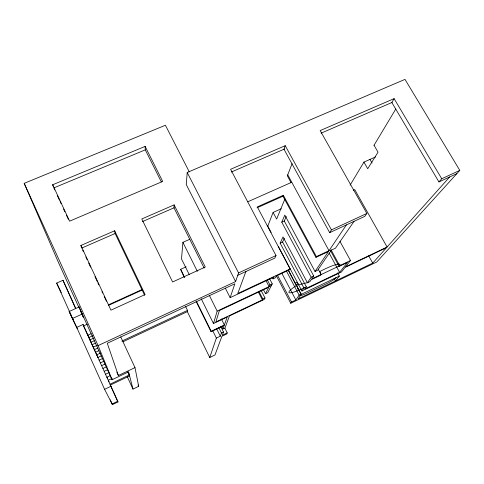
<?xml version="1.0" encoding="UTF-8"?>
<svg xmlns="http://www.w3.org/2000/svg" width="484" height="484" viewBox="0 0 484 484"><rect width="100%" height="100%" fill="white"/><g stroke="black" fill="none" stroke-linecap="round" stroke-linejoin="round"><path stroke-width="0.73" d="M174.113 204.889L205.276 267.035L172.588 281.984L141.794 218.962L174.113 204.889L173.986 207.83L204.157 268.063M276.176 275.42L290.739 303.262L376.83 261.959L459.8 170.374L404.993 79.376L187.217 172.486L186.255 184.567L235.617 281.561L98.107 345.594L112.064 379.74L128.587 371.857L132.973 389.088L138.69 386.329L134.982 367.61L120.764 336.955M186.116 266.817L180.635 269.31L184.229 277.314M189.752 239.296L182.904 242.357L181.506 258.952L189.171 274.422M224.885 328.206L227.214 332.883L226.802 333.936L221.908 336.283L214.975 354.978L209.747 357.507L187.332 311.648L187.508 310.395L185.547 306.39M221.593 326.276L222.924 328.963L224.189 325.466L211.06 331.728L211.193 331.268L196.25 300.963M211.193 331.268L224.358 324.994L227.244 317.002L213.486 323.536L217.165 311.115L209.439 295.609M209.747 357.507L216.366 338.086L212.7 330.663M272.329 277.544L273.024 278.875L273.92 277.102L230.136 297.66L234.861 283.787L107.279 343.259L118.386 375.517L134.982 367.61M235.617 281.561L238.564 272.916L187.217 172.486M329.677 232.653L331.431 229.876L285.227 145.684L283.987 149.229L329.677 232.653L364.767 216.372L366.86 213.45L320.178 130.583L394.109 98.639L441.747 178.747L438.952 181.942L391.852 102.529L394.109 98.639M216.366 338.086L220.317 336.192L221.472 332.992L223.487 332.03L220.807 326.646M223.487 332.03L222.289 335.243L227.214 332.883M245.914 271.524L237.753 293.546L290.116 268.965L257.313 206.91L283.346 195.288L316.415 256.617L315.931 257.373L282.977 196.208L283.346 195.288M267.797 226.064L273.103 212.428L281.277 208.749M292.07 163.689L287.351 175.819L291.041 182.601M284.858 199.075L276.642 219.064L273.097 212.409M278.494 246.707L301.901 290.987L303.916 287.992L280.151 243.131L283.025 236.918L307.419 282.789L311.164 277.223L281.761 222.138L284.816 215.09L315.042 271.47L317.661 270.229L331.34 250.137L335.46 248.201L354.052 221.345M281.761 222.138L284.289 220.988L286.274 216.487M285.227 145.684L230.596 169.291L276.001 255.564L274.797 258.123L237.747 275.317M280.151 243.131L282.571 242.018L284.332 238.273M263.453 289.68L265.522 293.697L268.783 287.254L219.361 310.571L215.858 321.975L262.395 299.886L262.836 299.009L265.008 297.975L261.203 290.6M269.467 278.518L272.256 283.872L269.945 284.961L269.11 286.613L266 280.623M265.008 297.975L264.264 299.427L229.44 315.961L224.987 327.977L222.924 328.963M272.256 283.872L267.749 292.645L265.522 293.697M290.116 268.965L289.71 269.685L276.31 275.977L275.396 277.755L273.024 278.875M350.101 185.16L363.932 162.116L375.499 156.943M374.035 145.273L395.821 108.967M290.739 303.262L291.543 302.04L295.851 299.977L299.118 295.119L301.048 294.193L288.355 270.139M315.042 271.47L328.503 251.468L315.931 257.373M316.415 256.617L329.023 250.7L346.393 224.897M301.048 294.193L300.812 294.544L339.338 276.104L337.62 272.934M282.571 242.018L306.354 286.831L304.884 288.984L339.629 272.401L347.403 262.479L339.102 266.43L330.463 250.561M284.289 220.988L313.723 276.007L311.714 278.959L321.092 274.501L318.26 269.225M321.092 274.501L320.565 275.245L311.218 279.692L309.911 281.603L307.419 282.789M339.102 266.43L339.689 265.656L350.483 260.525L339.962 241.383M350.483 260.525L345.467 266.872L387.097 247.028L449.66 176.975M339.338 276.104L335.454 280.986L334.111 278.5M296.141 284.665L301.242 294.339L298.156 298.87L372.734 263.108L386.51 247.681L344.983 267.483L341.42 271.99L301.901 290.987M112.1 403.965L117.691 401.26M79.43 306.85L69.145 311.502L74.312 322.084L104.598 389.305L112.439 404.624L117.987 401.938L83.048 324.498L76.672 327.42M104.598 389.305L111.054 386.22M112.3 378.3L108.319 380.2L109.1 381.973M303.916 287.992L306.354 286.831M297.164 282.269L295.149 283.225L288.216 270.09M105.585 374.223L108.967 372.619M311.164 277.223L313.723 276.007M295.712 284.87L298.174 283.697M110.346 375.566L106.94 377.187L107.345 378.095M102.947 368.451L106.94 366.563M104.254 371.313L107.605 369.728M100.394 362.873L103.788 361.276M101.658 365.638L104.955 364.083M217.165 311.115L271.403 285.53M96.721 354.839L100.702 352.975M97.925 357.47L101.265 355.909M99.147 360.15L102.517 358.565M97.762 348.117L94.368 349.696L97.816 357.259M95.536 352.249L98.954 350.652M121.877 341.075L187.508 310.395M123.021 341.734L187.332 311.648M438.952 181.942L456.848 173.641M95.433 343.168L92.093 344.717L93.152 347.052M97.26 345.31L93.224 347.191L94.289 349.545M88.808 337.536L92.886 335.654M89.885 339.895L93.993 337.995M238.564 272.916L276.001 255.564M331.431 229.876L366.86 213.45M441.747 178.747L459.8 170.374M94.295 340.748L90.98 342.291L92.033 344.602M87.767 335.206L91.137 333.651M83.405 325.98L87.459 324.123M353.344 190.218L354.718 189.595L387.097 247.028M69.145 311.502L72.328 318.557L82.625 313.874M108.331 304.89L141.812 289.638M108.464 305.392L142.544 289.862M257.022 207.805L282.977 196.208M71.469 315.907L56.658 283.086L62.987 280.284L75.673 308.241M247.705 201.81L291.767 182.256M115.622 233.282L81.717 248.068L80.895 245.467L114.647 230.777L145.121 294.544L110.963 310.165L80.895 245.467M142.532 221.545L174.27 207.703M231.273 172.05L284.544 148.987M321.122 133.154L392.094 102.42M52.683 184.761L145.127 146.398L162.697 181.421L69.611 221.176L52.683 184.761L53.337 186.655M53.772 187.919L145.285 149.852L145.127 146.398M78.965 307.564L58.407 262.382L24.2 183.339L165.419 125.253L189.298 171.881M307.872 282.577L297.025 285.124A21.375 3.158 -27.8 0 0 289.311 292.741A21.375 3.158 -27.8 0 0 304.357 287.78M373.981 145.17L378.04 152.188L367.719 168.741L363.932 162.116M369.97 159.417L372.039 163.017M368.699 255.854L372.734 263.108M331.02 249.744L339.689 265.656M287.732 174.839L329.023 250.7M329.162 253.156L339.629 272.401M267.634 225.756L271.155 232.423M297.412 288.095L298.096 289.384M286.431 271.04L299.118 295.119M281.839 273.291L295.851 299.977M277.58 275.372L291.543 302.04M267.507 280.272L269.945 284.961M259.037 291.622L262.836 299.009M258.274 291.882L262.395 299.886M225.369 288.216L230.136 297.66M145.285 149.852L161.341 181.893M221.357 318.968L224.358 324.994M182.904 242.357L197.351 271.342M218.798 327.601L221.472 332.992M216.644 328.781L220.317 336.192M201.162 298.646L213.486 323.536M180.635 269.31L184.622 277.392M196.153 301.496L211.06 331.728M72.328 318.557L77.325 328.763M56.658 283.086L61.238 292.584M144.643 295.307L115.119 233.5L114.647 230.777M54.093 188.597L54.722 189.958M57.251 195.409L59.465 200.176M60.101 201.538L61.051 203.576M63.579 209.028L64.844 211.75M66.429 215.15L68.323 219.24M82.667 250.113L83.302 251.474M85.837 256.931L87.102 259.654M88.687 263.066L90.587 267.156M95.015 276.697L97.236 281.47M97.871 282.831L98.821 284.876M101.985 291.695L102.62 293.056M104.199 296.468L106.419 301.236M138.061 384.955L138.69 386.329M127.861 371.676L129.367 374.937L110.11 384.145L110.491 385.01L129.603 375.868L128.109 372.632M127.292 376.733L132.973 389.088M116.819 372.087L118.386 375.517M24.2 183.339L98.107 345.594M112.064 379.74L79.031 307.031L83.345 317.159L80.519 310.988M83.544 326.004L90.925 342.188M110.255 384.895L117.987 401.938M110.273 399.838L112.439 404.624M72.092 317.274L73.635 320.692M62.987 280.284L75.564 308.411M83.048 324.498L83.659 325.865M335.963 277.58A8.422 1.156 -27.9 0 1 326.906 283.588L306.16 293.522A8.464 1.174 -27.7 0 1 300.08 295.452M300.177 295.052A8.464 1.174 -27.7 0 1 300.782 294.417M339.586 265.795L320.995 274.634L319.948 271.47A21.568 3.206 -27.9 0 1 339.586 265.795"/></g></svg>
